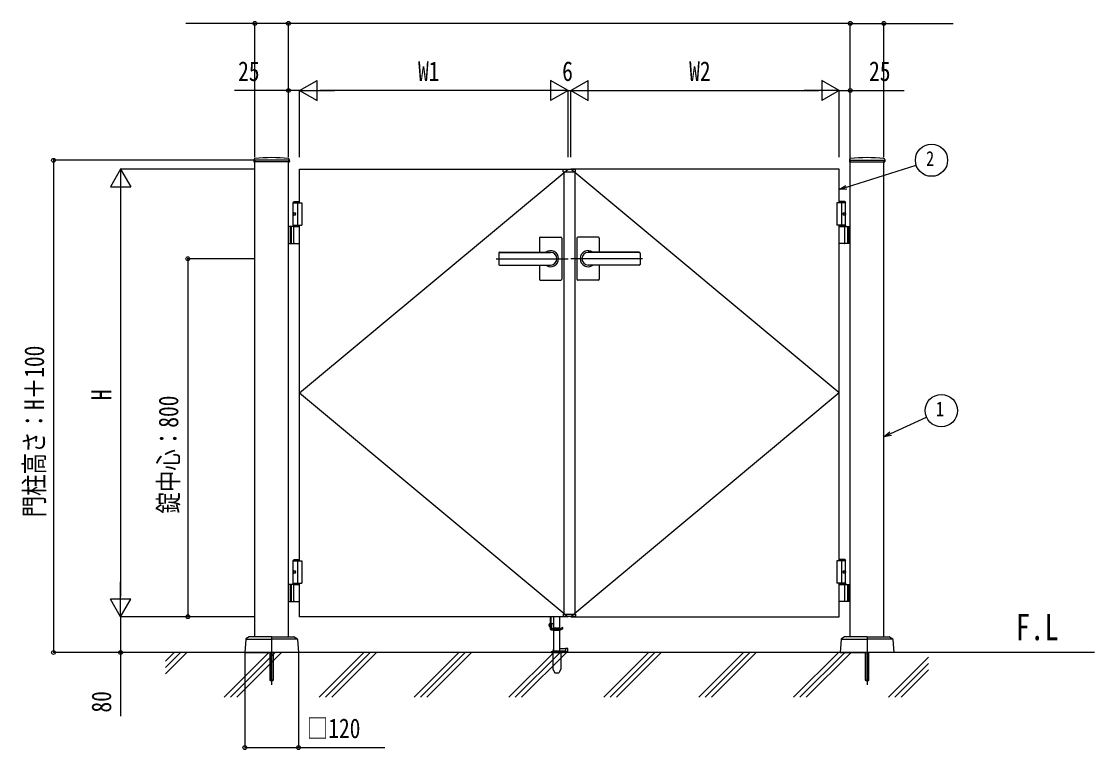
# Model space of a CAD drawing. Units: millimetres, scale not verified. Extents: x -4205 to 4205, y -2970 to 2970.
# Drawn here: x -1058 to 1341, y -248 to 1379 of the extents above; entities that cross this region are included whole.
import ezdxf
from ezdxf.enums import TextEntityAlignment as Align

# ---------------------------------------------------------------- set-up
doc = ezdxf.new("R2010")
doc.units = ezdxf.units.MM
doc.header["$LTSCALE"] = 20
for name, color, linetype in [('0-2_USER1', 3, 'Continuous'), ('0-4_YKK_A1', 4, 'Continuous'), ('0-5_YKK_D', 6, 'Continuous')]:
    doc.layers.add(name, color=color, linetype=linetype)
doc.styles.add('ＭＳ ゴシック', font='')
doc.styles.get('ＭＳ ゴシック').set_extended_font_data('MS Gothic')

msp = doc.modelspace()

# ---------------------------------------------------------------- linework, layer by layer
at = {"layer": '0-4_YKK_A1'}
for p, q in [((-537.82, 1070.9), (-538.08, 1066.03)), ((-459.38, 1065.5), (-537.58, 1065.5)), ((-535.98, 4), (-535.98, 1065.5)), ((-460.98, 1069), (-460.98, 1065.5)), ((-460.98, 4), (-460.98, 1065.5)), ((-459.14, 1070.9), (-458.88, 1066.03)), ((793.18, 1070.9), (792.92, 1066.03)), ((793.42, 1065.5), (871.62, 1065.5)), ((795.02, 1069), (795.02, 1065.5)), ((795.02, 4), (795.02, 1065.5)), ((870.02, 4), (870.02, 1065.5)), ((871.86, 1070.9), (872.12, 1066.03)), ((-435.98, 974), (-435.98, 1049)), ((-435.98, 549), (164.02, 1049)), ((153.12, 1043.5), (153.33, 1047.55)), ((153.12, 1043.5), (180.92, 1043.5)), ((179.71, 1048.5), (154.33, 1048.5)), ((155.02, 1043.5), (155.02, 54.5)), ((770.02, 549), (170.02, 1049)), ((179.02, 1043.5), (179.02, 54.5)), ((180.92, 1043.5), (180.71, 1047.55)), ((770.02, 974), (770.02, 1049)), ((-448.48, 977), (-450.48, 975)), ((-450.48, 924), (-450.48, 975)), ((-450.48, 975), (-435.98, 975)), ((-448.48, 977), (-435.98, 977)), ((-440.98, 974), (-440.98, 924)), ((782.52, 977), (770.02, 977)), ((784.52, 975), (770.02, 975)), ((775.02, 974), (775.02, 924)), ((782.52, 977), (784.52, 975)), ((784.52, 924), (784.52, 975)), ((-449.18, 951.1), (-449.78, 951.1)), ((-449.18, 946.9), (-449.78, 946.9)), ((-448.17, 949.42), (-448.76, 949.42)), ((-448.17, 948.58), (-448.76, 948.58)), ((782.21, 949.42), (782.8, 949.42)), ((782.21, 948.58), (782.8, 948.58)), ((783.22, 951.1), (783.82, 951.1)), ((783.22, 946.9), (783.82, 946.9)), ((-435.98, 921), (-460.98, 921)), ((-456.98, 921), (-456.98, 883)), ((-454.48, 921), (-454.48, 883)), ((-450.48, 924), (-435.98, 924)), ((-450.48, 924), (-450.48, 921)), ((-450.48, 924), (-430.98, 924)), ((-450.48, 921), (-435.98, 921)), ((-448.79, 884.5), (-448.79, 919.5)), ((-435.98, 174), (-435.98, 924)), ((784.52, 924), (765.02, 924)), ((770.02, 174), (770.02, 924)), ((784.52, 924), (770.02, 924)), ((784.52, 921), (770.02, 921)), ((770.02, 921), (795.02, 921)), ((782.83, 884.5), (782.83, 919.5)), ((784.52, 924), (784.52, 921)), ((788.52, 921), (788.52, 883)), ((791.02, 921), (791.02, 883)), ((100.02, 895), (100.02, 863.5)), ((102.02, 897), (148.02, 897)), ((150.02, 895), (150.02, 849)), ((184.02, 895), (184.02, 849)), ((232.02, 897), (186.02, 897)), ((234.02, 895), (234.02, 863.5)), ((-460.98, 883), (-435.98, 883)), ((795.02, 883), (770.02, 883)), ((3.76, 849), (164.02, 849)), ((9.02, 861.5), (9.02, 836.5)), ((11.02, 863.5), (125.02, 863.5)), ((11.02, 863), (125.02, 863)), ((150.02, 849), (150.02, 803)), ((330.28, 849), (170.02, 849)), ((184.02, 849), (184.02, 803)), ((323.02, 863.5), (209.02, 863.5)), ((323.02, 863), (209.02, 863)), ((325.02, 861.5), (325.02, 836.5)), ((11.02, 835), (125.02, 835)), ((11.02, 834.5), (125.02, 834.5)), ((100.02, 834.5), (100.02, 803)), ((323.02, 835), (209.02, 835)), ((323.02, 834.5), (209.02, 834.5)), ((234.02, 834.5), (234.02, 803)), ((102.02, 801), (148.02, 801)), ((232.02, 801), (186.02, 801)), ((-435.98, 549), (164.02, 49)), ((770.02, 549), (170.02, 49)), ((-448.48, 177), (-450.48, 175)), ((-448.48, 177), (-450.48, 175)), ((-450.48, 121), (-450.48, 175)), ((-450.48, 175), (-435.98, 175)), ((-450.48, 124), (-450.48, 175)), ((-450.48, 175), (-435.98, 175)), ((-448.48, 177), (-435.98, 177)), ((-448.48, 177), (-435.98, 177)), ((-440.98, 174), (-440.98, 124)), ((-440.98, 174), (-440.98, 124)), ((782.52, 177), (770.02, 177)), ((784.52, 175), (770.02, 175)), ((775.02, 174), (775.02, 124)), ((782.52, 177), (784.52, 175)), ((784.52, 124), (784.52, 175)), ((-449.18, 151.1), (-449.78, 151.1)), ((-449.18, 151.1), (-449.78, 151.1)), ((-449.18, 146.9), (-449.78, 146.9)), ((-449.18, 146.9), (-449.78, 146.9)), ((-448.17, 149.42), (-448.76, 149.42)), ((-448.17, 149.42), (-448.76, 149.42)), ((-448.17, 148.58), (-448.76, 148.58)), ((-448.17, 148.58), (-448.76, 148.58)), ((782.21, 149.42), (782.8, 149.42)), ((782.21, 148.58), (782.8, 148.58)), ((783.22, 151.1), (783.82, 151.1)), ((783.22, 146.9), (783.82, 146.9)), ((-435.98, 121), (-460.98, 121)), ((-435.98, 121), (-460.98, 121)), ((-456.98, 121), (-456.98, 83)), ((-456.98, 121), (-456.98, 83)), ((-454.48, 121), (-454.48, 83)), ((-454.48, 121), (-454.48, 83)), ((-450.48, 124), (-430.98, 124)), ((-450.48, 124), (-435.98, 124)), ((-450.48, 124), (-450.48, 121)), ((-450.48, 124), (-430.98, 124)), ((-450.48, 121), (-435.98, 121)), ((-450.48, 121), (-435.98, 121)), ((784.52, 124), (765.02, 124)), ((784.52, 124), (770.02, 124)), ((784.52, 121), (770.02, 121)), ((770.02, 121), (795.02, 121)), ((784.52, 124), (784.52, 121)), ((788.52, 121), (788.52, 83)), ((791.02, 121), (791.02, 83)), ((-448.79, 84.5), (-448.79, 119.5)), ((-448.79, 84.5), (-448.79, 119.5)), ((782.83, 84.5), (782.83, 119.5)), ((-460.98, 83), (-435.98, 83)), ((-460.98, 83), (-435.98, 83)), ((795.02, 83), (770.02, 83)), ((124.02, 49), (124.02, 22)), ((126.52, 22), (126.52, 49)), ((132.52, 24), (132.52, 49)), ((145.52, 24), (145.52, 49)), ((153.12, 54.5), (180.92, 54.5)), ((153.12, 54.5), (153.33, 50.45)), ((179.71, 49.5), (154.33, 49.5)), ((180.92, 54.5), (180.71, 50.45)), ((124.02, 33.5), (123.5, 33.36)), ((124.02, 26.5), (123.5, 26.64)), ((126.52, 34), (130.02, 34)), ((126.52, 33.5), (126.52, 34)), ((130.52, 33.5), (130.52, 25)), ((151.83, 25.17), (146.35, 22)), ((153.08, 23), (151.83, 25.17)), ((-548.73, 3.85), (-555.95, -0.73)), ((-498.98, 4), (-548.19, 4)), ((-498.48, 3.5), (-498.48, -30.5)), ((-498.48, 3.5), (-498.48, -30.5)), ((-497.98, 4), (-448.77, 4)), ((-448.24, 3.85), (-441.01, -0.73)), ((146.35, 22), (126.52, 22)), ((126.52, 19.5), (147.02, 19.5)), ((132.52, -28), (132.52, 18.5)), ((145.52, -28), (145.52, 18.5)), ((145.89, 18.5), (145.89, 19.5)), ((146.77, 19.5), (146.77, 22.24)), ((147.02, 19.5), (153.08, 23)), ((782.27, 3.85), (775.05, -0.73)), ((832.02, 4), (782.81, 4)), ((832.52, 3.5), (832.52, -30.5)), ((832.52, 3.5), (832.52, -30.5)), ((833.02, 4), (882.23, 4)), ((882.76, 3.85), (889.99, -0.73)), ((-556.42, -1.5), (-558.48, -31)), ((-555.24, -1), (-498.48, -1)), ((-441.72, -1), (-498.48, -1)), ((-440.54, -1.5), (-438.48, -31)), ((131.02, -23.5), (131.02, -27.5)), ((132.52, -23.5), (131.02, -23.5)), ((158.52, -23), (145.52, -23)), ((163.02, -22), (163.02, -29)), ((163.52, -28.5), (163.52, -22.5)), ((774.58, -1.5), (772.52, -31)), ((775.76, -1), (832.52, -1)), ((889.28, -1), (832.52, -1)), ((890.46, -1.5), (892.52, -31)), ((1340.98, -31), (-874.03, -31)), ((-735.98, -50.45), (-716.53, -31)), ((-735.98, -64.59), (-702.39, -31)), ((-735.98, -78.74), (-688.24, -31)), ((-604.4, -131), (-504.4, -31)), ((-590.25, -131), (-490.25, -31)), ((-576.11, -131), (-476.11, -31)), ((-558.48, -31), (-498.98, -31)), ((-502.48, -31), (-502.48, -92.5)), ((-501.94, -31), (-501.94, -93.04)), ((-498.48, -31), (-498.48, -103.5)), ((-438.48, -31), (-497.98, -31)), ((-495.02, -31), (-495.02, -93.04)), ((-494.48, -92.5), (-494.48, -31)), ((-392.26, -131), (-292.26, -31)), ((-378.12, -131), (-278.12, -31)), ((-363.98, -131), (-263.98, -31)), ((-180.13, -131), (-80.13, -31)), ((-165.99, -131), (-65.99, -31)), ((-151.85, -131), (-51.85, -31)), ((32, -131), (132, -31)), ((46.14, -131), (146.14, -31)), ((60.28, -131), (160.28, -31)), ((126.02, -30.16), (126.02, -31)), ((126.02, -31), (152.02, -31)), ((130.02, -28), (126.68, -29.22)), ((129.77, -31), (129.77, -68.03)), ((148.02, -28), (130.02, -28)), ((132.52, -27.5), (131.02, -27.5)), ((131.71, -31), (146.33, -31)), ((158.52, -28), (145.52, -28)), ((148.02, -28), (151.36, -29.22)), ((148.27, -31), (148.27, -68.03)), ((152.02, -30.16), (152.02, -31)), ((158.52, -29), (163.02, -29)), ((244.13, -131), (344.13, -31)), ((258.27, -131), (358.27, -31)), ((272.42, -131), (372.42, -31)), ((456.26, -131), (556.26, -31)), ((470.41, -131), (570.41, -31)), ((484.55, -131), (584.55, -31)), ((668.4, -131), (768.4, -31)), ((682.54, -131), (782.54, -31)), ((696.68, -131), (796.68, -31)), ((772.52, -31), (832.02, -31)), ((828.52, -31), (828.52, -92.5)), ((829.06, -31), (829.06, -93.04)), ((832.52, -31), (832.52, -103.5)), ((892.52, -31), (833.02, -31)), ((835.98, -31), (835.98, -93.04)), ((836.52, -92.5), (836.52, -31)), ((880.53, -131), (970.02, -41.51)), ((129.77, -68.03), (134.66, -76.5)), ((148.27, -68.03), (143.38, -76.5)), ((894.67, -131), (970.02, -55.65)), ((908.81, -131), (970.02, -69.79)), ((-494.48, -92.5), (-502.48, -92.5)), ((-502.48, -92.5), (-501.48, -93.5)), ((-501.48, -93.5), (-495.48, -93.5)), ((-494.48, -92.5), (-495.48, -93.5)), ((142.51, -77), (135.53, -77)), ((836.52, -92.5), (828.52, -92.5)), ((828.52, -92.5), (829.52, -93.5)), ((829.52, -93.5), (835.52, -93.5)), ((836.52, -92.5), (835.52, -93.5))]:
    msp.add_line(p, q, dxfattribs=at)
for points in [[(-460.98, 1069), (-535.98, 1069), (-535.98, 1065.5)], [(795.02, 1069), (870.02, 1069), (870.02, 1065.5)], [(-435.98, 1049), (164.02, 1049), (164.02, 1048.5)], [(770.02, 1049), (170.02, 1049), (170.02, 1048.5)], [(-450.48, 974), (-430.98, 974), (-430.98, 924)], [(784.52, 974), (765.02, 974), (765.02, 924)], [(-449.89, 950.26), (-449.92, 950.1), (-449.96, 949.94), (-450.03, 949.79), (-450.11, 949.67), (-450.21, 949.56), (-450.27, 949.51)], [(-450.27, 948.49), (-450.21, 948.44), (-450.11, 948.33), (-450.03, 948.21), (-449.96, 948.06), (-449.92, 947.9), (-449.89, 947.74)], [(-448.76, 949.42), (-448.87, 949.44), (-448.98, 949.48), (-449.08, 949.56), (-449.17, 949.67), (-449.24, 949.79), (-449.28, 949.94), (-449.3, 950.1), (-449.3, 950.26)], [(-449.3, 947.74), (-449.3, 947.9), (-449.28, 948.06), (-449.24, 948.21), (-449.17, 948.33), (-449.08, 948.44), (-448.98, 948.52), (-448.87, 948.56), (-448.76, 948.58)], [(782.8, 949.42), (782.91, 949.44), (783.02, 949.48), (783.12, 949.56), (783.21, 949.67), (783.28, 949.79), (783.32, 949.94), (783.34, 950.1), (783.34, 950.26)], [(783.34, 947.74), (783.34, 947.9), (783.32, 948.06), (783.28, 948.21), (783.21, 948.33), (783.12, 948.44), (783.02, 948.52), (782.91, 948.56), (782.8, 948.58)], [(783.93, 950.26), (783.96, 950.1), (784, 949.94), (784.07, 949.79), (784.15, 949.67), (784.25, 949.56), (784.31, 949.51)], [(784.31, 948.49), (784.25, 948.44), (784.15, 948.33), (784.07, 948.21), (784, 948.06), (783.96, 947.9), (783.93, 947.74)], [(-450.48, 174), (-430.98, 174), (-430.98, 124)], [(-450.48, 174), (-430.98, 174), (-430.98, 124)], [(784.52, 174), (765.02, 174), (765.02, 124)], [(-449.89, 150.26), (-449.92, 150.1), (-449.96, 149.94), (-450.03, 149.79), (-450.11, 149.67), (-450.21, 149.56), (-450.27, 149.51)], [(-449.89, 150.26), (-449.92, 150.1), (-449.96, 149.94), (-450.03, 149.79), (-450.11, 149.67), (-450.21, 149.56), (-450.27, 149.51)], [(-450.27, 148.49), (-450.21, 148.44), (-450.11, 148.33), (-450.03, 148.21), (-449.96, 148.06), (-449.92, 147.9), (-449.89, 147.74)], [(-450.27, 148.49), (-450.21, 148.44), (-450.11, 148.33), (-450.03, 148.21), (-449.96, 148.06), (-449.92, 147.9), (-449.89, 147.74)], [(-448.76, 149.42), (-448.87, 149.44), (-448.98, 149.48), (-449.08, 149.56), (-449.17, 149.67), (-449.24, 149.79), (-449.28, 149.94), (-449.3, 150.1), (-449.3, 150.26)], [(-448.76, 149.42), (-448.87, 149.44), (-448.98, 149.48), (-449.08, 149.56), (-449.17, 149.67), (-449.24, 149.79), (-449.28, 149.94), (-449.3, 150.1), (-449.3, 150.26)], [(-449.3, 147.74), (-449.3, 147.9), (-449.28, 148.06), (-449.24, 148.21), (-449.17, 148.33), (-449.08, 148.44), (-448.98, 148.52), (-448.87, 148.56), (-448.76, 148.58)], [(-449.3, 147.74), (-449.3, 147.9), (-449.28, 148.06), (-449.24, 148.21), (-449.17, 148.33), (-449.08, 148.44), (-448.98, 148.52), (-448.87, 148.56), (-448.76, 148.58)], [(782.8, 149.42), (782.91, 149.44), (783.02, 149.48), (783.12, 149.56), (783.21, 149.67), (783.28, 149.79), (783.32, 149.94), (783.34, 150.1), (783.34, 150.26)], [(783.34, 147.74), (783.34, 147.9), (783.32, 148.06), (783.28, 148.21), (783.21, 148.33), (783.12, 148.44), (783.02, 148.52), (782.91, 148.56), (782.8, 148.58)], [(783.93, 150.26), (783.96, 150.1), (784, 149.94), (784.07, 149.79), (784.15, 149.67), (784.25, 149.56), (784.31, 149.51)], [(784.31, 148.49), (784.25, 148.44), (784.15, 148.33), (784.07, 148.21), (784, 148.06), (783.96, 147.9), (783.93, 147.74)], [(164.02, 49.5), (164.02, 49), (-435.98, 49), (-435.98, 124)], [(170.02, 49.5), (170.02, 49), (770.02, 49), (770.02, 124)], [(121.93, 32), (123.67, 31.15), (124.28, 30)], [(121.93, 28), (123.67, 28.85), (124.28, 30)], [(126.52, 33.5), (126.52, 24), (128.52, 22), (146.02, 22), (146.02, 23.5)], [(130.52, 25), (131.52, 24), (145.52, 24)], [(145.89, 18.5), (131.28, 18.5), (131.28, 19.5)], [(163.02, -22), (158.52, -22), (158.52, -29)]]:
    msp.add_lwpolyline(points, dxfattribs=at)
for centre, radius, start, end in [((-537.58, 1066), 0.5, 177, 270), ((-535.83, 1070.8), 2, 96.74435, 177), ((-498.48, 755), 320, 83.25565, 96.74435), ((-461.13, 1070.8), 2, 3, 83.25565), ((-459.38, 1066), 0.5, 270, 3), ((793.42, 1066), 0.5, 177, 270), ((795.17, 1070.8), 2, 96.74435, 177), ((832.52, 755), 320, 83.25565, 96.74435), ((869.87, 1070.8), 2, 3, 83.25565), ((871.62, 1066), 0.5, 270, 3), ((154.33, 1047.5), 1, 90, 177), ((179.71, 1047.5), 1, 3, 90), ((-447.29, 919.5), 1.5, 90, 180), ((781.33, 919.5), 1.5, 0, 90), ((102.02, 895), 2, 90, 180), ((148.02, 895), 2, 0, 90), ((186.02, 895), 2, 90, 180), ((232.02, 895), 2, 0, 90), ((-447.29, 884.5), 1.5, 180, 270), ((125.02, 849), 18, 359.99634, 126.33606), ((209.02, 849), 18, 53.66394, 180.00366), ((781.33, 884.5), 1.5, 270, 0), ((11.02, 861.5), 2, 90, 180), ((11.02, 861), 2, 90, 180), ((125.02, 849), 18, 233.66394, 359.99634), ((125.02, 849), 14, 270, 90), ((209.02, 849), 18, 180.00366, 306.33606), ((209.02, 849), 14, 90, 270), ((323.02, 861.5), 2, 0, 90), ((323.02, 861), 2, 0, 90), ((11.02, 837), 2, 180, 270), ((11.02, 836.5), 2, 180, 270), ((323.02, 837), 2, 270, 0), ((323.02, 836.5), 2, 270, 0), ((102.02, 803), 2, 180, 270), ((148.02, 803), 2, 270, 0), ((186.02, 803), 2, 180, 270), ((232.02, 803), 2, 270, 0), ((-447.29, 119.5), 1.5, 90, 180), ((-447.29, 119.5), 1.5, 90, 180), ((781.33, 119.5), 1.5, 0, 90), ((-447.29, 84.5), 1.5, 180, 270), ((-447.29, 84.5), 1.5, 180, 270), ((781.33, 84.5), 1.5, 270, 0), ((154.33, 50.5), 1, 183, 270), ((179.71, 50.5), 1, 270, 357), ((125.62, 30), 4.2, 143.11591, 216.88409), ((124.1, 31.14), 2.3, 105, 143.11591), ((124.1, 28.86), 2.3, 216.88409, 255), ((130.02, 33.5), 0.5, 0, 90), ((145.52, 23.5), 0.5, 0, 90), ((-548.19, 3), 1, 90, 122.32299), ((-498.98, 3.5), 0.5, 360, 90), ((-497.98, 3.5), 0.5, 90, 180), ((-448.77, 3), 1, 57.67701, 90), ((126.52, 22), 2.5, 180, 270), ((782.81, 3), 1, 90, 122.32299), ((832.02, 3.5), 0.5, 0, 90), ((833.02, 3.5), 0.5, 90, 180), ((882.23, 3), 1, 57.67701, 90), ((-555.42, -1.57), 1, 122.32299, 176), ((-441.54, -1.57), 1, 4, 57.67701), ((163.02, -22.5), 0.5, 0, 90), ((775.58, -1.57), 1, 122.32299, 176), ((889.46, -1.57), 1, 4, 57.67701), ((-498.98, -30.5), 0.5, 270, 360), ((-497.98, -30.5), 0.5, 180, 270), ((127.02, -30.16), 1, 110, 180), ((151.02, -30.16), 1, 0, 70), ((163.02, -28.5), 0.5, 270, 0), ((832.02, -30.5), 0.5, 270, 0), ((833.02, -30.5), 0.5, 180, 270), ((135.53, -76), 1, 210, 270), ((142.51, -76), 1, 270, 330)]:
    msp.add_arc(centre, radius, start, end, dxfattribs=at)
for centre in [(-447.82, 949), (781.86, 949), (-447.82, 149), (-447.82, 149), (781.86, 149)]:
    msp.add_ellipse(centre, major_axis=(0, -3.5), ratio=0.707107, dxfattribs=at)
for centre, start_param, end_param in [((-443.59, 949), 1.3352921, 1.4303349), ((-443.59, 949), 1.7112577, 1.8063006), ((-443, 949), 1.3352921, 1.4303349), ((-443, 949), 1.7112577, 1.8063006), ((-441.81, 949), 1.5241127, 1.6174799), ((775.85, 949), 4.6657054, 4.7590726), ((777.04, 949), 4.8528504, 4.9478932), ((777.04, 949), 4.4768847, 4.5719276), ((777.63, 949), 4.8528504, 4.9478932), ((777.63, 949), 4.4768847, 4.5719276), ((-443.59, 149), 1.3352921, 1.4303349), ((-443.59, 149), 1.3352921, 1.4303349), ((-443.59, 149), 1.7112577, 1.8063006), ((-443.59, 149), 1.7112577, 1.8063006), ((-443, 149), 1.3352921, 1.4303349), ((-443, 149), 1.3352921, 1.4303349), ((-443, 149), 1.7112577, 1.8063006), ((-443, 149), 1.7112577, 1.8063006), ((-441.81, 149), 1.5241127, 1.6174799), ((-441.81, 149), 1.5241127, 1.6174799), ((775.85, 149), 4.6657054, 4.7590726), ((777.04, 149), 4.8528504, 4.9478932), ((777.04, 149), 4.4768847, 4.5719276), ((777.63, 149), 4.8528504, 4.9478932), ((777.63, 149), 4.4768847, 4.5719276)]:
    msp.add_ellipse(centre, major_axis=(0, 9), ratio=0.707107, start_param=start_param, end_param=end_param, dxfattribs=at)
at = {"layer": '0-5_YKK_D'}
for p, q in [((-535.98, 1076.12), (-535.98, 1376)), ((-460.98, 1076.12), (-460.98, 1376)), ((-460.98, 1076.12), (-460.98, 1376)), ((795.02, 1375), (-460.98, 1375)), ((795.02, 1070), (795.02, 1376)), ((795.02, 1076.12), (795.02, 1376)), ((870.02, 1076.12), (870.02, 1376)), ((-435.98, 1225), (-397.01, 1247.5)), ((-397.01, 1202.5), (-397.01, 1247.5)), ((164.02, 1225), (125.05, 1247.5)), ((125.05, 1247.5), (125.05, 1202.5)), ((170.02, 1225), (208.99, 1247.5)), ((208.99, 1202.5), (208.99, 1247.5)), ((770.02, 1225), (731.05, 1247.5)), ((731.05, 1247.5), (731.05, 1202.5)), ((-460.98, 1076.12), (-460.98, 1226)), ((-435.98, 1076.12), (-435.98, 1226)), ((-435.98, 1076.12), (-435.98, 1226)), ((-435.98, 1225), (-397.01, 1202.5)), ((-435.98, 1225), (-358.04, 1225)), ((119.02, 1225), (-390.98, 1225)), ((164.02, 1225), (86.08, 1225)), ((164.02, 1225), (125.05, 1202.5)), ((164.02, 1225), (147.02, 1225)), ((164.02, 1076.12), (164.02, 1226)), ((164.02, 1076.12), (164.02, 1226)), ((164.02, 1225), (170.02, 1225)), ((170.02, 1076.12), (170.02, 1226)), ((170.02, 1076.12), (170.02, 1226)), ((170.02, 1225), (187.02, 1225)), ((170.02, 1225), (208.99, 1202.5)), ((170.02, 1225), (247.96, 1225)), ((215.02, 1225), (725.02, 1225)), ((770.02, 1225), (692.08, 1225)), ((770.02, 1225), (731.05, 1202.5)), ((770.02, 1076.12), (770.02, 1226)), ((770.02, 1076.12), (770.02, 1226)), ((795.02, 1076.12), (795.02, 1226)), ((-536.98, 1069), (-986.98, 1069)), ((-985.98, 1069), (-985.98, -31)), ((-835.98, 1049), (-858.48, 1010.03)), ((-536.98, 1049), (-836.98, 1049)), ((-835.98, 1049), (-813.48, 1010.03)), ((-835.98, 1049), (-835.98, 971.06)), ((-858.48, 1010.03), (-813.48, 1010.03)), ((-835.98, 1004), (-835.98, 94)), ((-536.98, 849), (-686.98, 849)), ((-685.98, 849), (-685.98, 49)), ((-835.98, 49), (-835.98, 126.94)), ((-835.98, 49), (-858.48, 87.97)), ((-813.48, 87.97), (-858.48, 87.97)), ((-835.98, 49), (-813.48, 87.97)), ((-536.98, 49), (-836.98, 49)), ((-536.98, 49), (-836.98, 49)), ((-536.98, 49), (-686.98, 49)), ((-875.03, -31), (-986.98, -31)), ((-558.48, -32), (-558.48, -244.5)), ((-438.48, -32), (-438.48, -244.5))]:
    msp.add_line(p, q, dxfattribs=at)
for points in [[(-460.98, 1375), (-535.98, 1375), (-690.58, 1375)], [(795.02, 1375), (870.02, 1375), (1024.62, 1375)], [(-435.98, 1225), (-460.98, 1225), (-581.38, 1225)], [(770.02, 1225), (795.02, 1225), (915.42, 1225)], [(770.02, 1003.45), (786.22, 1008.6), (942.23, 1058.26)], [(787.6, 1004.26), (770.02, 1003.45), (784.84, 1012.94)], [(870.02, 451.26), (885.5, 458.28), (965.71, 494.68)], [(887.38, 454.14), (870.02, 451.26), (883.62, 462.43)], [(-835.98, 49), (-835.98, -31), (-835.98, -173.13)], [(-558.48, -243.5), (-438.48, -243.5), (-245.48, -243.5)]]:
    msp.add_lwpolyline(points, dxfattribs=at)
for centre, radius in [((-535.98, 1375), 4.25), ((-460.98, 1375), 4.25), ((-460.98, 1375), 4.25), ((795.02, 1375), 4.25), ((795.02, 1375), 4.25), ((870.02, 1375), 4.25), ((-460.98, 1225), 4.25), ((795.02, 1225), 4.25), ((976.54, 1069.18), 36), ((-985.98, 1069), 4.25), ((-685.98, 849), 4.25), ((998.49, 509.56), 36), ((-685.98, 49), 4.25), ((-985.98, -31), 4.25), ((-835.98, -31), 4.25), ((-558.48, -243.5), 4.25), ((-438.48, -243.5), 4.25)]:
    msp.add_circle(centre, radius, dxfattribs=at)

# ---------------------------------------------------------------- texts
at = {"layer": '0-2_USER1', "style": 'ＭＳ ゴシック', "width": 0.8}
msp.add_text('F.L', height=58.65, dxfattribs=at).set_placement((1165, -21), align=Align.BOTTOM_LEFT)
at = {"layer": '0-5_YKK_D', "style": 'ＭＳ ゴシック', "width": 0.8}
for s, height, p in [('25', 43.99, (-573.38, 1233)), ('W1', 43.99, (-171.18, 1233)), ('6', 43.99, (151.02, 1233)), ('W2', 43.99, (434.82, 1233)), ('25', 43.99, (837.02, 1233)), ('2', 32.99, (964.54, 1046.68)), ('1', 32.99, (986.49, 487.06)), ('□120', 43.99, (-419.88, -235.5))]:
    msp.add_text(s, height=height, dxfattribs=at).set_placement(p, align=Align.BOTTOM_LEFT)
for s, p in [('門柱高さ：H＋100', (-993.98, 271)), ('H', (-843.98, 533)), ('錠中心：800', (-693.98, 279.4)), ('80', (-843.98, -165.13))]:
    msp.add_text(s, height=43.99, rotation=90, dxfattribs=at).set_placement(p, align=Align.BOTTOM_LEFT)

doc.saveas('drawing.dxf')
